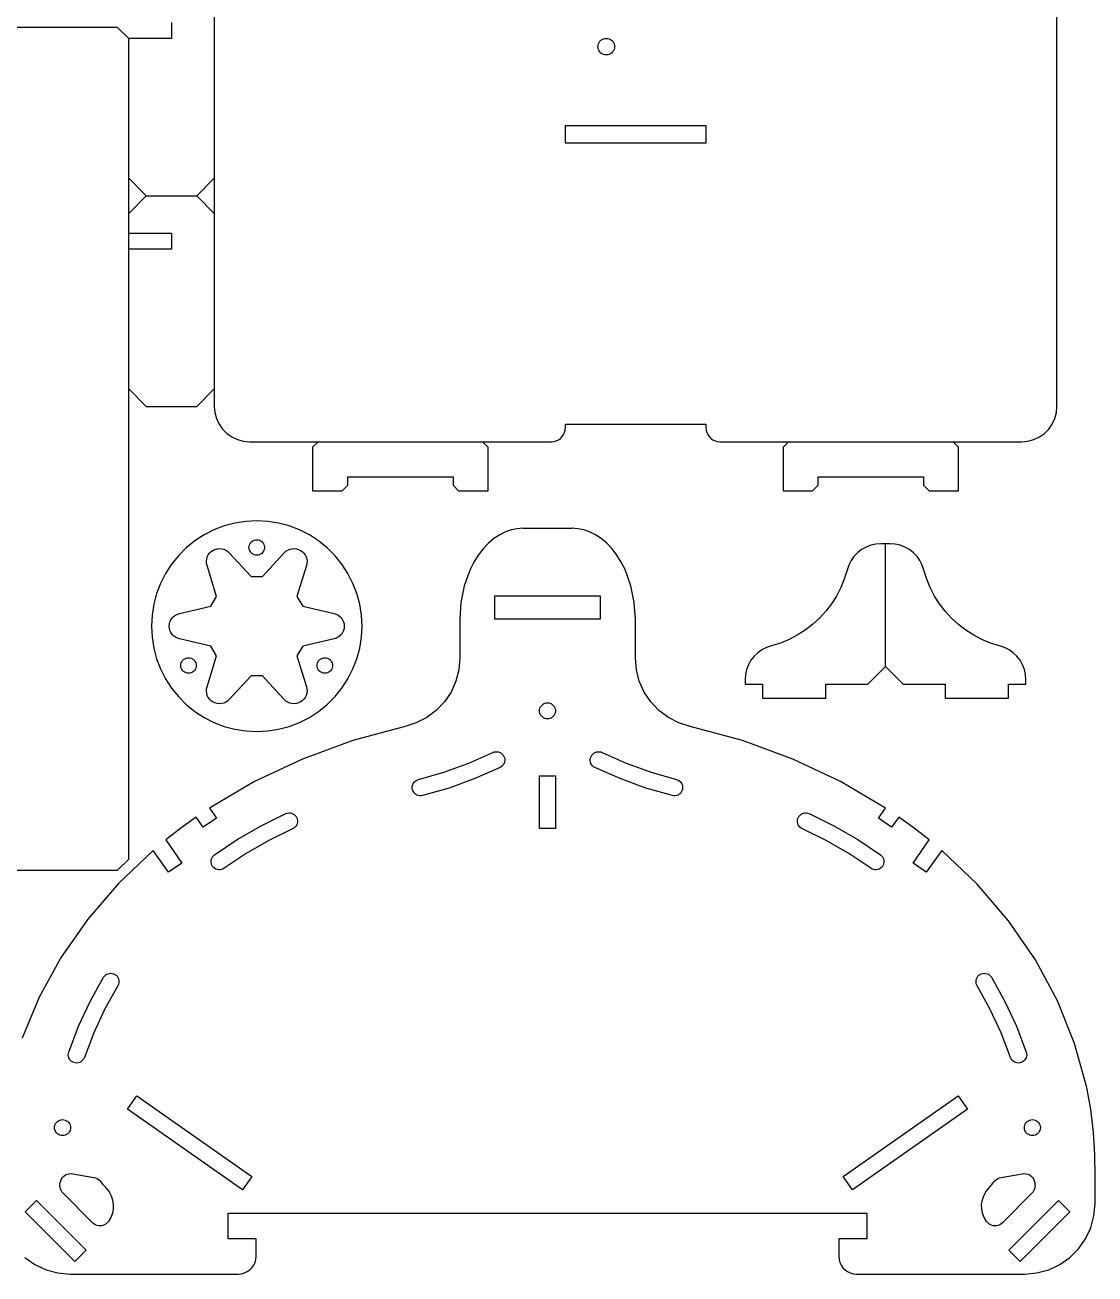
# Model space of a CAD drawing. Extents: x 1 to 379, y -3 to 378.
# Drawn here: x 185.4 to 379, y -2.9 to 222.9 of the extents above; entities that cross this region are included whole.
import ezdxf

# ---------------------------------------------------------------- set-up
doc = ezdxf.new("R2010")
doc.units = 0
doc.layers.add('SHEET_VIEW_1_DRAWING_1', color=7, linetype='CONTINUOUS')

msp = doc.modelspace()

# ---------------------------------------------------------------- linework, layer by layer
at = {"layer": 'SHEET_VIEW_1_DRAWING_1', "color": 5}
for p, q in [((219.69, 261.89), (219.69, 153.94)), ((372.09, 153.94), (372.09, 261.89)), ((202.2, 222.49), (3, 222.49)), ((204.2, 220.49), (202.2, 222.49)), ((211.95, 223.41), (211.95, 220.49)), ((211.95, 220.49), (204.2, 220.49)), ((204.2, 72.09), (204.2, 220.49)), ((289.08, 219.03), (289.1, 219.29)), ((289.1, 219.29), (289.17, 219.54)), ((289.17, 219.54), (289.28, 219.78)), ((289.28, 219.78), (289.43, 220)), ((289.43, 220), (289.61, 220.18)), ((289.61, 220.18), (289.83, 220.33)), ((289.83, 220.33), (290.06, 220.44)), ((290.06, 220.44), (290.32, 220.51)), ((290.32, 220.51), (290.58, 220.53)), ((290.58, 220.53), (290.84, 220.51)), ((290.84, 220.51), (291.09, 220.44)), ((291.09, 220.44), (291.33, 220.33)), ((291.33, 220.33), (291.54, 220.18)), ((291.54, 220.18), (291.72, 220)), ((291.72, 220), (291.87, 219.78)), ((291.87, 219.78), (291.99, 219.54)), ((291.99, 219.54), (292.05, 219.29)), ((292.05, 219.29), (292.08, 219.03)), ((289.1, 218.77), (289.08, 219.03)), ((289.17, 218.52), (289.1, 218.77)), ((289.28, 218.28), (289.17, 218.52)), ((289.43, 218.07), (289.28, 218.28)), ((289.61, 217.88), (289.43, 218.07)), ((289.83, 217.73), (289.61, 217.88)), ((290.06, 217.62), (289.83, 217.73)), ((290.32, 217.55), (290.06, 217.62)), ((290.58, 217.53), (290.32, 217.55)), ((290.84, 217.55), (290.58, 217.53)), ((291.09, 217.62), (290.84, 217.55)), ((291.33, 217.73), (291.09, 217.62)), ((291.54, 217.88), (291.33, 217.73)), ((291.72, 218.07), (291.54, 217.88)), ((291.87, 218.28), (291.72, 218.07)), ((291.99, 218.52), (291.87, 218.28)), ((292.05, 218.77), (291.99, 218.52)), ((292.08, 219.03), (292.05, 218.77)), ((283.19, 201.57), (283.19, 204.74)), ((283.19, 204.74), (308.59, 204.74)), ((308.59, 204.74), (308.59, 201.57)), ((308.59, 201.57), (283.19, 201.57)), ((204.2, 195.22), (207.37, 192.04)), ((216.52, 192.04), (219.69, 195.22)), ((207.37, 192.04), (204.2, 188.87)), ((207.37, 192.04), (216.52, 192.04)), ((219.69, 188.87), (216.52, 192.04)), ((204.2, 185.31), (211.95, 185.31)), ((211.95, 185.31), (211.95, 182.39)), ((211.95, 182.39), (204.2, 182.39)), ((204.2, 157.12), (207.37, 153.94)), ((216.52, 153.94), (219.69, 157.12)), ((207.37, 153.94), (216.52, 153.94)), ((219.69, 153.94), (219.79, 152.84)), ((372, 152.84), (372.09, 153.94)), ((219.79, 152.84), (220.08, 151.77)), ((220.08, 151.77), (220.54, 150.77)), ((371.24, 150.77), (371.71, 151.77)), ((371.71, 151.77), (372, 152.84)), ((220.54, 150.77), (221.18, 149.86)), ((221.18, 149.86), (221.96, 149.08)), ((282.85, 148.86), (283.04, 149.26)), ((283.04, 149.26), (283.16, 149.69)), ((283.16, 149.69), (283.19, 150.13)), ((283.19, 150.77), (308.59, 150.77)), ((283.19, 150.13), (283.19, 150.77)), ((308.59, 150.77), (308.59, 150.13)), ((308.59, 150.13), (308.63, 149.69)), ((308.63, 149.69), (308.75, 149.26)), ((308.75, 149.26), (308.93, 148.86)), ((369.83, 149.08), (370.61, 149.86)), ((370.61, 149.86), (371.24, 150.77)), ((221.96, 149.08), (222.87, 148.44)), ((222.87, 148.44), (223.87, 147.98)), ((223.87, 147.98), (224.94, 147.69)), ((224.94, 147.69), (226.04, 147.59)), ((226.04, 147.59), (280.65, 147.59)), ((238.47, 147.59), (237.47, 146.59)), ((269.22, 146.59), (268.22, 147.59)), ((280.65, 147.59), (281.1, 147.63)), ((281.1, 147.63), (281.52, 147.75)), ((281.52, 147.75), (281.92, 147.93)), ((281.92, 147.93), (282.29, 148.19)), ((282.29, 148.19), (282.6, 148.5)), ((282.6, 148.5), (282.85, 148.86)), ((308.93, 148.86), (309.19, 148.5)), ((309.19, 148.5), (309.5, 148.19)), ((309.5, 148.19), (309.86, 147.93)), ((309.86, 147.93), (310.27, 147.75)), ((310.27, 147.75), (310.69, 147.63)), ((310.69, 147.63), (311.13, 147.59)), ((311.13, 147.59), (365.74, 147.59)), ((323.56, 147.59), (322.56, 146.59)), ((354.31, 146.59), (353.31, 147.59)), ((365.74, 147.59), (366.85, 147.69)), ((366.85, 147.69), (367.92, 147.98)), ((367.92, 147.98), (368.92, 148.44)), ((368.92, 148.44), (369.83, 149.08)), ((237.47, 146.59), (237.47, 138.7)), ((269.22, 138.7), (269.22, 146.59)), ((322.56, 146.59), (322.56, 138.7)), ((354.31, 138.7), (354.31, 146.59)), ((243.82, 141.24), (262.87, 141.24)), ((243.82, 139.7), (243.82, 141.24)), ((262.87, 141.24), (262.87, 139.7)), ((328.91, 141.24), (347.96, 141.24)), ((328.91, 139.7), (328.91, 141.24)), ((347.96, 141.24), (347.96, 139.7)), ((237.47, 138.7), (242.82, 138.7)), ((242.82, 138.7), (243.82, 139.7)), ((262.87, 139.7), (263.87, 138.7)), ((263.87, 138.7), (269.22, 138.7)), ((322.56, 138.7), (327.91, 138.7)), ((327.91, 138.7), (328.91, 139.7)), ((347.96, 139.7), (348.96, 138.7)), ((348.96, 138.7), (354.31, 138.7)), ((227.36, 133.27), (225.37, 133.17)), ((229.35, 133.17), (227.36, 133.27)), ((219.61, 131.63), (217.84, 130.72)), ((221.47, 132.34), (219.61, 131.63)), ((223.4, 132.86), (221.47, 132.34)), ((225.37, 133.17), (223.4, 132.86)), ((231.32, 132.86), (229.35, 133.17)), ((233.25, 132.34), (231.32, 132.86)), ((235.11, 131.63), (233.25, 132.34)), ((236.89, 130.72), (235.11, 131.63)), ((272.35, 131.27), (271.32, 130.76)), ((273.45, 131.65), (272.35, 131.27)), ((274.48, 131.85), (273.45, 131.65)), ((275.53, 131.92), (274.48, 131.85)), ((275.53, 131.92), (284.42, 131.92)), ((285.47, 131.85), (284.42, 131.92)), ((286.5, 131.65), (285.47, 131.85)), ((287.58, 131.27), (286.5, 131.65)), ((288.62, 130.76), (287.58, 131.27)), ((216.16, 129.64), (214.61, 128.38)), ((217.84, 130.72), (216.16, 129.64)), ((225.99, 128.71), (226.05, 128.94)), ((226.05, 128.94), (226.15, 129.16)), ((226.15, 129.16), (226.29, 129.36)), ((226.29, 129.36), (226.46, 129.53)), ((226.46, 129.53), (226.66, 129.67)), ((226.66, 129.67), (226.88, 129.78)), ((226.88, 129.78), (227.12, 129.84)), ((227.12, 129.84), (227.36, 129.86)), ((227.36, 129.86), (227.6, 129.84)), ((227.6, 129.84), (227.84, 129.78)), ((227.84, 129.78), (228.06, 129.67)), ((228.06, 129.67), (228.26, 129.53)), ((228.26, 129.53), (228.43, 129.36)), ((228.43, 129.36), (228.57, 129.16)), ((228.57, 129.16), (228.67, 128.94)), ((228.67, 128.94), (228.74, 128.71)), ((238.56, 129.64), (236.89, 130.72)), ((240.11, 128.38), (238.56, 129.64)), ((269.27, 129.23), (268.32, 128.22)), ((270.25, 130.06), (269.27, 129.23)), ((271.32, 130.76), (270.25, 130.06)), ((289.69, 130.06), (288.62, 130.76)), ((290.67, 129.23), (289.69, 130.06)), ((291.64, 128.21), (290.67, 129.23)), ((338.45, 128.86), (337.58, 128.53)), ((339.36, 129.07), (338.45, 128.86)), ((340.28, 129.13), (339.36, 129.07)), ((341.09, 129.13), (340.28, 129.13)), ((341.09, 106.91), (341.09, 129.13)), ((341.9, 129.13), (341.09, 129.13)), ((342.82, 129.07), (341.9, 129.13)), ((343.73, 128.86), (342.82, 129.07)), ((344.6, 128.53), (343.73, 128.86)), ((213.2, 126.97), (211.95, 125.42)), ((214.61, 128.38), (213.2, 126.97)), ((218.31, 126.36), (218.42, 126.74)), ((218.42, 126.74), (218.6, 127.1)), ((218.6, 127.1), (218.84, 127.42)), ((218.84, 127.42), (219.12, 127.7)), ((219.12, 127.7), (219.45, 127.93)), ((219.45, 127.93), (219.81, 128.1)), ((219.81, 128.1), (220.2, 128.21)), ((220.2, 128.21), (220.41, 128.24)), ((220.41, 128.24), (220.64, 128.25)), ((220.64, 128.25), (220.99, 128.22)), ((220.99, 128.22), (221.38, 128.13)), ((221.38, 128.13), (221.75, 127.97)), ((221.75, 127.97), (222.08, 127.76)), ((222.08, 127.76), (222.38, 127.49)), ((222.38, 127.49), (226.33, 123.22)), ((225.96, 128.46), (225.99, 128.71)), ((225.99, 128.22), (225.96, 128.46)), ((226.05, 127.98), (225.99, 128.22)), ((226.15, 127.76), (226.05, 127.98)), ((226.29, 127.56), (226.15, 127.76)), ((226.46, 127.39), (226.29, 127.56)), ((226.66, 127.25), (226.46, 127.39)), ((226.88, 127.15), (226.66, 127.25)), ((227.12, 127.09), (226.88, 127.15)), ((227.36, 127.07), (227.12, 127.09)), ((227.6, 127.09), (227.36, 127.07)), ((227.84, 127.15), (227.6, 127.09)), ((228.06, 127.25), (227.84, 127.15)), ((228.26, 127.39), (228.06, 127.25)), ((228.43, 127.56), (228.26, 127.39)), ((228.4, 123.22), (232.34, 127.49)), ((228.57, 127.76), (228.43, 127.56)), ((228.67, 127.98), (228.57, 127.76)), ((228.74, 128.22), (228.67, 127.98)), ((228.74, 128.71), (228.76, 128.46)), ((228.76, 128.46), (228.74, 128.22)), ((232.34, 127.49), (232.64, 127.76)), ((232.64, 127.76), (232.97, 127.97)), ((232.97, 127.97), (233.34, 128.13)), ((233.34, 128.13), (233.73, 128.22)), ((233.73, 128.22), (234.13, 128.25)), ((234.13, 128.25), (234.53, 128.21)), ((234.53, 128.21), (234.91, 128.1)), ((234.91, 128.1), (235.27, 127.93)), ((235.27, 127.93), (235.6, 127.7)), ((235.6, 127.7), (235.89, 127.42)), ((235.89, 127.42), (236.12, 127.1)), ((236.12, 127.1), (236.3, 126.74)), ((236.3, 126.74), (236.41, 126.36)), ((241.52, 126.97), (240.11, 128.38)), ((242.77, 125.42), (241.52, 126.97)), ((267.44, 127.09), (266.65, 125.82)), ((268.32, 128.22), (267.44, 127.09)), ((292.5, 127.09), (291.64, 128.21)), ((293.3, 125.8), (292.5, 127.09)), ((335.39, 126.84), (334.86, 126.08)), ((336.04, 127.51), (335.39, 126.84)), ((336.77, 128.07), (336.04, 127.51)), ((337.58, 128.53), (336.77, 128.07)), ((345.41, 128.07), (344.6, 128.53)), ((346.14, 127.51), (345.41, 128.07)), ((346.79, 126.84), (346.14, 127.51)), ((347.32, 126.08), (346.79, 126.84)), ((211.95, 125.42), (210.86, 123.75)), ((218.26, 125.96), (218.31, 126.36)), ((218.28, 125.56), (218.26, 125.96)), ((218.37, 125.17), (218.28, 125.56)), ((220.09, 119.62), (218.37, 125.17)), ((236.35, 125.17), (234.63, 119.62)), ((236.44, 125.56), (236.35, 125.17)), ((236.41, 126.36), (236.46, 125.96)), ((236.46, 125.96), (236.44, 125.56)), ((243.86, 123.75), (242.77, 125.42)), ((265.96, 124.45), (264.9, 121.49)), ((266.65, 125.82), (265.96, 124.45)), ((293.98, 124.45), (293.3, 125.8)), ((295.04, 121.49), (293.98, 124.45)), ((334.14, 124.37), (333.64, 122.75)), ((334.43, 125.25), (334.14, 124.37)), ((334.86, 126.08), (334.43, 125.25)), ((347.75, 125.25), (347.32, 126.08)), ((348.04, 124.37), (347.75, 125.25)), ((348.54, 122.75), (348.04, 124.37)), ((210.86, 123.75), (209.96, 121.97)), ((226.33, 123.22), (228.4, 123.22)), ((244.76, 121.97), (243.86, 123.75)), ((333.64, 122.75), (333, 121.19)), ((349.18, 121.19), (348.54, 122.75)), ((209.24, 120.11), (208.73, 118.19)), ((209.96, 121.97), (209.24, 120.11)), ((245.48, 120.11), (244.76, 121.97)), ((245.99, 118.19), (245.48, 120.11)), ((264.9, 121.49), (264.3, 118.51)), ((295.65, 118.48), (295.04, 121.49)), ((333, 121.19), (332.23, 119.68)), ((349.95, 119.68), (349.18, 121.19)), ((208.73, 118.19), (208.42, 116.22)), ((213.39, 116.54), (219.05, 117.83)), ((219.05, 117.83), (220.09, 119.62)), ((234.63, 119.62), (235.67, 117.83)), ((235.67, 117.83), (241.34, 116.54)), ((246.31, 116.22), (245.99, 118.19)), ((264.3, 118.51), (264.1, 115.41)), ((270.42, 115.49), (270.42, 119.7)), ((270.42, 119.7), (289.47, 119.7)), ((289.47, 119.7), (289.47, 115.49)), ((295.85, 115.41), (295.65, 118.48)), ((331.33, 118.25), (330.3, 116.91)), ((332.23, 119.68), (331.33, 118.25)), ((350.85, 118.25), (349.95, 119.68)), ((351.88, 116.91), (350.85, 118.25)), ((208.42, 116.22), (208.31, 114.22)), ((211.67, 115.01), (211.83, 115.38)), ((211.83, 115.38), (212.06, 115.71)), ((212.06, 115.71), (212.33, 116)), ((212.33, 116), (212.65, 116.24)), ((212.65, 116.24), (213.01, 116.42)), ((213.01, 116.42), (213.39, 116.54)), ((241.34, 116.54), (241.72, 116.42)), ((241.72, 116.42), (242.07, 116.24)), ((242.07, 116.24), (242.39, 116)), ((242.39, 116), (242.67, 115.71)), ((242.67, 115.71), (242.89, 115.38)), ((242.89, 115.38), (243.05, 115.01)), ((246.41, 114.22), (246.31, 116.22)), ((264.1, 115.41), (264.1, 108.47)), ((289.47, 115.49), (270.42, 115.49)), ((295.85, 108.46), (295.85, 115.41)), ((329.16, 115.66), (327.91, 114.52)), ((330.3, 116.91), (329.16, 115.66)), ((353.02, 115.66), (351.88, 116.91)), ((354.27, 114.52), (353.02, 115.66)), ((208.31, 114.22), (208.42, 112.23)), ((211.54, 114.22), (211.57, 114.62)), ((211.57, 113.83), (211.54, 114.22)), ((211.57, 114.62), (211.67, 115.01)), ((211.67, 113.44), (211.57, 113.83)), ((211.83, 113.07), (211.67, 113.44)), ((212.06, 112.74), (211.83, 113.07)), ((242.89, 113.07), (242.67, 112.74)), ((243.05, 113.44), (242.89, 113.07)), ((243.05, 115.01), (243.15, 114.62)), ((243.15, 113.83), (243.05, 113.44)), ((243.15, 114.62), (243.19, 114.22)), ((243.19, 114.22), (243.15, 113.83)), ((246.31, 112.23), (246.41, 114.22)), ((326.57, 113.5), (325.14, 112.59)), ((327.91, 114.52), (326.57, 113.5)), ((355.61, 113.5), (354.27, 114.52)), ((357.04, 112.59), (355.61, 113.5)), ((208.42, 112.23), (208.73, 110.26)), ((212.33, 112.45), (212.06, 112.74)), ((212.65, 112.21), (212.33, 112.45)), ((213.01, 112.03), (212.65, 112.21)), ((213.39, 111.91), (213.01, 112.03)), ((219.05, 110.62), (213.39, 111.91)), ((241.34, 111.91), (235.67, 110.62)), ((241.72, 112.03), (241.34, 111.91)), ((242.07, 112.21), (241.72, 112.03)), ((242.39, 112.45), (242.07, 112.21)), ((242.67, 112.74), (242.39, 112.45)), ((245.99, 110.26), (246.31, 112.23)), ((320.45, 110.69), (319.57, 110.39)), ((322.07, 111.18), (320.45, 110.69)), ((323.64, 111.82), (322.07, 111.18)), ((325.14, 112.59), (323.64, 111.82)), ((358.54, 111.82), (357.04, 112.59)), ((360.11, 111.18), (358.54, 111.82)), ((361.73, 110.69), (360.11, 111.18)), ((362.61, 110.39), (361.73, 110.69)), ((208.73, 110.26), (209.24, 108.34)), ((214.55, 108.42), (214.79, 108.48)), ((214.79, 108.48), (215.03, 108.5)), ((215.03, 108.5), (215.27, 108.48)), ((215.27, 108.48), (215.51, 108.42)), ((218.37, 103.28), (220.09, 108.83)), ((220.09, 108.83), (219.05, 110.62)), ((235.67, 110.62), (234.63, 108.83)), ((234.63, 108.83), (236.35, 103.28)), ((239.21, 108.42), (239.45, 108.48)), ((239.45, 108.48), (239.69, 108.5)), ((239.69, 108.5), (239.93, 108.48)), ((239.93, 108.48), (240.17, 108.42)), ((245.48, 108.34), (245.99, 110.26)), ((264.1, 108.47), (263.92, 106.34)), ((296.03, 106.33), (295.85, 108.46)), ((317.32, 108.79), (316.75, 108.05)), ((317.99, 109.43), (317.32, 108.79)), ((318.74, 109.97), (317.99, 109.43)), ((319.57, 110.39), (318.74, 109.97)), ((363.44, 109.97), (362.61, 110.39)), ((364.19, 109.43), (363.44, 109.97)), ((364.86, 108.79), (364.19, 109.43)), ((365.43, 108.05), (364.86, 108.79)), ((209.24, 108.34), (209.96, 106.48)), ((209.96, 106.48), (210.86, 104.7)), ((213.63, 107.11), (213.66, 107.35)), ((213.66, 106.86), (213.63, 107.11)), ((213.66, 107.35), (213.72, 107.58)), ((213.72, 106.63), (213.66, 106.86)), ((213.72, 107.58), (213.82, 107.8)), ((213.82, 106.41), (213.72, 106.63)), ((213.82, 107.8), (213.96, 108)), ((213.96, 106.21), (213.82, 106.41)), ((213.96, 108), (214.13, 108.18)), ((214.13, 106.04), (213.96, 106.21)), ((214.13, 108.18), (214.33, 108.32)), ((214.33, 108.32), (214.55, 108.42)), ((215.51, 108.42), (215.73, 108.32)), ((215.73, 108.32), (215.93, 108.18)), ((215.93, 108.18), (216.1, 108)), ((216.1, 106.21), (215.93, 106.04)), ((216.1, 108), (216.24, 107.8)), ((216.24, 106.41), (216.1, 106.21)), ((216.24, 107.8), (216.34, 107.58)), ((216.34, 106.63), (216.24, 106.41)), ((216.34, 107.58), (216.41, 107.35)), ((216.41, 106.86), (216.34, 106.63)), ((216.41, 107.35), (216.43, 107.11)), ((216.43, 107.11), (216.41, 106.86)), ((238.29, 107.11), (238.32, 107.35)), ((238.32, 106.86), (238.29, 107.11)), ((238.32, 107.35), (238.38, 107.58)), ((238.38, 106.63), (238.32, 106.86)), ((238.38, 107.58), (238.48, 107.8)), ((238.48, 106.41), (238.38, 106.63)), ((238.48, 107.8), (238.62, 108)), ((238.62, 106.21), (238.48, 106.41)), ((238.62, 108), (238.79, 108.18)), ((238.79, 106.04), (238.62, 106.21)), ((238.79, 108.18), (238.99, 108.32)), ((238.99, 108.32), (239.21, 108.42)), ((240.17, 108.42), (240.39, 108.32)), ((240.39, 108.32), (240.59, 108.18)), ((240.59, 108.18), (240.76, 108)), ((240.76, 106.21), (240.59, 106.04)), ((240.76, 108), (240.9, 107.8)), ((240.9, 106.41), (240.76, 106.21)), ((240.9, 107.8), (241, 107.58)), ((241, 106.63), (240.9, 106.41)), ((241, 107.58), (241.07, 107.35)), ((241.07, 106.86), (241, 106.63)), ((241.07, 107.35), (241.09, 107.11)), ((241.09, 107.11), (241.07, 106.86)), ((243.86, 104.7), (244.76, 106.48)), ((244.76, 106.48), (245.48, 108.34)), ((263.92, 106.34), (263.38, 104.27)), ((296.56, 104.26), (296.03, 106.33)), ((315.96, 106.37), (315.76, 105.47)), ((316.29, 107.24), (315.96, 106.37)), ((316.75, 108.05), (316.29, 107.24)), ((337.92, 103.73), (341.09, 106.91)), ((341.09, 106.91), (344.27, 103.73)), ((365.89, 107.24), (365.43, 108.05)), ((366.22, 106.37), (365.89, 107.24)), ((366.42, 105.47), (366.22, 106.37)), ((210.86, 104.7), (211.95, 103.03)), ((214.33, 105.9), (214.13, 106.04)), ((214.55, 105.79), (214.33, 105.9)), ((214.79, 105.73), (214.55, 105.79)), ((215.03, 105.71), (214.79, 105.73)), ((215.27, 105.73), (215.03, 105.71)), ((215.51, 105.79), (215.27, 105.73)), ((215.73, 105.9), (215.51, 105.79)), ((215.93, 106.04), (215.73, 105.9)), ((226.33, 105.23), (222.38, 100.96)), ((228.4, 105.23), (226.33, 105.23)), ((232.34, 100.96), (228.4, 105.23)), ((238.99, 105.9), (238.79, 106.04)), ((239.21, 105.79), (238.99, 105.9)), ((239.45, 105.73), (239.21, 105.79)), ((239.69, 105.71), (239.45, 105.73)), ((239.93, 105.73), (239.69, 105.71)), ((240.17, 105.79), (239.93, 105.73)), ((240.39, 105.9), (240.17, 105.79)), ((240.59, 106.04), (240.39, 105.9)), ((242.77, 103.03), (243.86, 104.7)), ((263.38, 104.27), (262.5, 102.31)), ((297.44, 102.31), (296.56, 104.26)), ((315.76, 105.47), (315.69, 104.54)), ((315.69, 104.54), (315.69, 103.73)), ((366.49, 104.54), (366.42, 105.47)), ((366.49, 103.73), (366.49, 104.54)), ((211.95, 103.03), (213.2, 101.48)), ((218.26, 102.49), (218.28, 102.89)), ((218.31, 102.09), (218.26, 102.49)), ((218.28, 102.89), (218.37, 103.28)), ((218.42, 101.71), (218.31, 102.09)), ((218.6, 101.35), (218.42, 101.71)), ((236.3, 101.71), (236.12, 101.35)), ((236.41, 102.09), (236.3, 101.71)), ((236.35, 103.28), (236.44, 102.89)), ((236.46, 102.49), (236.41, 102.09)), ((236.44, 102.89), (236.46, 102.49)), ((241.52, 101.48), (242.77, 103.03)), ((262.5, 102.31), (261.31, 100.54)), ((298.63, 100.53), (297.44, 102.31)), ((315.69, 103.73), (318.87, 103.73)), ((318.87, 103.73), (318.87, 101.19)), ((330.3, 103.73), (337.92, 103.73)), ((330.3, 101.19), (330.3, 103.73)), ((344.27, 103.73), (351.89, 103.73)), ((351.89, 103.73), (351.89, 101.19)), ((363.32, 101.19), (363.32, 103.73)), ((363.32, 103.73), (366.49, 103.73)), ((213.2, 101.48), (214.61, 100.07)), ((214.61, 100.07), (216.16, 98.81)), ((218.84, 101.03), (218.6, 101.35)), ((219.12, 100.75), (218.84, 101.03)), ((219.45, 100.52), (219.12, 100.75)), ((219.81, 100.35), (219.45, 100.52)), ((220.2, 100.24), (219.81, 100.35)), ((220.59, 100.2), (220.2, 100.24)), ((220.99, 100.23), (220.59, 100.2)), ((221.38, 100.32), (220.99, 100.23)), ((221.75, 100.48), (221.38, 100.32)), ((222.08, 100.69), (221.75, 100.48)), ((222.38, 100.96), (222.08, 100.69)), ((232.64, 100.69), (232.34, 100.96)), ((232.97, 100.48), (232.64, 100.69)), ((233.34, 100.32), (232.97, 100.48)), ((233.73, 100.23), (233.34, 100.32)), ((234.13, 100.2), (233.73, 100.23)), ((234.53, 100.24), (234.13, 100.2)), ((234.91, 100.35), (234.53, 100.24)), ((235.27, 100.52), (234.91, 100.35)), ((235.6, 100.75), (235.27, 100.52)), ((235.89, 101.03), (235.6, 100.75)), ((236.12, 101.35), (235.89, 101.03)), ((238.56, 98.81), (240.11, 100.07)), ((240.11, 100.07), (241.52, 101.48)), ((261.31, 100.54), (259.84, 98.98)), ((278.52, 99.16), (278.59, 99.4)), ((278.59, 99.4), (278.69, 99.63)), ((278.69, 99.63), (278.84, 99.84)), ((278.84, 99.84), (279.02, 100.02)), ((279.02, 100.02), (279.22, 100.16)), ((279.22, 100.16), (279.45, 100.27)), ((279.45, 100.27), (279.7, 100.34)), ((279.7, 100.34), (279.95, 100.36)), ((279.95, 100.36), (280.2, 100.34)), ((280.2, 100.34), (280.45, 100.27)), ((280.45, 100.27), (280.67, 100.16)), ((280.67, 100.16), (280.88, 100.02)), ((280.88, 100.02), (281.06, 99.84)), ((281.06, 99.84), (281.21, 99.63)), ((281.21, 99.63), (281.31, 99.4)), ((281.31, 99.4), (281.38, 99.16)), ((300.1, 98.98), (298.63, 100.53)), ((318.87, 101.19), (330.3, 101.19)), ((351.89, 101.19), (363.32, 101.19)), ((216.16, 98.81), (217.84, 97.73)), ((217.84, 97.73), (219.61, 96.82)), ((235.11, 96.82), (236.89, 97.73)), ((236.89, 97.73), (238.56, 98.81)), ((258.12, 97.7), (256.22, 96.72)), ((259.84, 98.98), (258.12, 97.7)), ((278.5, 98.91), (278.52, 99.16)), ((278.52, 98.66), (278.5, 98.91)), ((278.59, 98.41), (278.52, 98.66)), ((278.69, 98.18), (278.59, 98.41)), ((278.84, 97.98), (278.69, 98.18)), ((279.02, 97.8), (278.84, 97.98)), ((279.22, 97.65), (279.02, 97.8)), ((279.45, 97.55), (279.22, 97.65)), ((279.7, 97.48), (279.45, 97.55)), ((279.95, 97.46), (279.7, 97.48)), ((280.2, 97.48), (279.95, 97.46)), ((280.45, 97.55), (280.2, 97.48)), ((280.67, 97.65), (280.45, 97.55)), ((280.88, 97.8), (280.67, 97.65)), ((281.06, 97.98), (280.88, 97.8)), ((281.21, 98.18), (281.06, 97.98)), ((281.31, 98.41), (281.21, 98.18)), ((281.38, 98.66), (281.31, 98.41)), ((281.38, 99.16), (281.4, 98.91)), ((281.4, 98.91), (281.38, 98.66)), ((301.81, 97.69), (300.1, 98.98)), ((303.72, 96.72), (301.81, 97.69)), ((219.61, 96.82), (221.47, 96.11)), ((221.47, 96.11), (223.4, 95.59)), ((223.4, 95.59), (225.37, 95.28)), ((225.37, 95.28), (227.36, 95.17)), ((227.36, 95.17), (229.35, 95.28)), ((229.35, 95.28), (231.32, 95.59)), ((231.32, 95.59), (233.25, 96.11)), ((233.25, 96.11), (235.11, 96.82)), ((254.18, 96.08), (244.72, 93.53)), ((256.22, 96.72), (254.18, 96.08)), ((305.76, 96.07), (303.72, 96.72)), ((315.21, 93.52), (305.76, 96.07)), ((244.72, 93.53), (235.61, 90.19)), ((324.31, 90.19), (315.21, 93.52)), ((265.7, 89.43), (270.06, 91.37)), ((270.06, 91.37), (270.3, 91.47)), ((270.3, 91.47), (270.56, 91.52)), ((270.56, 91.52), (270.82, 91.52)), ((270.82, 91.52), (271.08, 91.48)), ((271.08, 91.48), (271.33, 91.4)), ((271.33, 91.4), (271.55, 91.27)), ((271.55, 91.27), (271.76, 91.1)), ((271.76, 91.1), (271.93, 90.91)), ((271.93, 90.91), (272.06, 90.68)), ((272.06, 90.68), (272.16, 90.44)), ((272.16, 90.44), (272.21, 90.18)), ((287.69, 90.18), (287.74, 90.44)), ((287.74, 90.44), (287.84, 90.68)), ((287.84, 90.68), (287.97, 90.91)), ((287.97, 90.91), (288.14, 91.1)), ((288.14, 91.1), (288.35, 91.27)), ((288.35, 91.27), (288.57, 91.4)), ((288.57, 91.4), (288.82, 91.48)), ((288.82, 91.48), (289.08, 91.52)), ((289.08, 91.52), (289.34, 91.52)), ((289.34, 91.52), (289.6, 91.47)), ((289.6, 91.47), (289.84, 91.37)), ((289.84, 91.37), (294.2, 89.43)), ((235.61, 90.19), (226.95, 86.12)), ((261.22, 87.8), (265.7, 89.43)), ((271.37, 88.68), (266.82, 86.65)), ((271.6, 88.81), (271.37, 88.68)), ((271.8, 88.98), (271.6, 88.81)), ((271.96, 89.19), (271.8, 88.98)), ((272.09, 89.41), (271.96, 89.19)), ((272.17, 89.66), (272.09, 89.41)), ((272.21, 89.92), (272.17, 89.66)), ((272.21, 90.18), (272.21, 89.92)), ((287.69, 89.92), (287.69, 90.18)), ((287.73, 89.66), (287.69, 89.92)), ((287.81, 89.41), (287.73, 89.66)), ((287.94, 89.19), (287.81, 89.41)), ((288.1, 88.98), (287.94, 89.19)), ((288.3, 88.81), (288.1, 88.98)), ((288.53, 88.68), (288.3, 88.81)), ((293.08, 86.65), (288.53, 88.68)), ((294.2, 89.43), (298.68, 87.8)), ((332.96, 86.11), (324.31, 90.19)), ((226.95, 86.12), (218.83, 81.34)), ((255.65, 85.69), (255.78, 85.91)), ((255.78, 85.91), (255.95, 86.11)), ((255.95, 86.11), (256.16, 86.27)), ((256.16, 86.27), (256.38, 86.4)), ((256.38, 86.4), (256.63, 86.49)), ((256.63, 86.49), (261.22, 87.8)), ((266.82, 86.65), (262.14, 84.95)), ((278.49, 77.64), (278.49, 87.17)), ((278.49, 87.17), (281.41, 87.17)), ((281.41, 87.17), (281.41, 77.64)), ((297.76, 84.95), (293.08, 86.65)), ((298.68, 87.8), (303.27, 86.49)), ((303.27, 86.49), (303.52, 86.4)), ((303.52, 86.4), (303.74, 86.27)), ((303.74, 86.27), (303.95, 86.11)), ((303.95, 86.11), (304.12, 85.91)), ((304.12, 85.91), (304.25, 85.69)), ((341.07, 81.34), (332.96, 86.11)), ((255.5, 85.19), (255.55, 85.44)), ((255.5, 84.93), (255.5, 85.19)), ((255.54, 84.67), (255.5, 84.93)), ((255.58, 84.52), (255.54, 84.67)), ((255.55, 85.44), (255.65, 85.69)), ((255.62, 84.42), (255.58, 84.52)), ((255.75, 84.19), (255.62, 84.42)), ((255.92, 83.99), (255.75, 84.19)), ((256.11, 83.82), (255.92, 83.99)), ((256.34, 83.68), (256.11, 83.82)), ((256.58, 83.59), (256.34, 83.68)), ((256.84, 83.54), (256.58, 83.59)), ((262.14, 84.95), (257.36, 83.58)), ((302.54, 83.58), (297.76, 84.95)), ((303.32, 83.59), (303.06, 83.54)), ((303.56, 83.68), (303.32, 83.59)), ((303.79, 83.82), (303.56, 83.68)), ((303.98, 83.99), (303.79, 83.82)), ((304.15, 84.19), (303.98, 83.99)), ((304.28, 84.42), (304.15, 84.19)), ((304.25, 85.69), (304.35, 85.44)), ((304.32, 84.52), (304.28, 84.42)), ((304.36, 84.67), (304.32, 84.52)), ((304.35, 85.44), (304.4, 85.19)), ((304.4, 84.93), (304.36, 84.67)), ((304.4, 85.19), (304.4, 84.93)), ((218.83, 81.34), (220.1, 79.53)), ((257.1, 83.53), (256.84, 83.54)), ((257.36, 83.58), (257.1, 83.53)), ((302.8, 83.53), (302.54, 83.58)), ((303.06, 83.54), (302.8, 83.53)), ((339.8, 79.53), (341.07, 81.34)), ((216.41, 79.7), (213.61, 77.68)), ((217.7, 77.85), (216.41, 79.7)), ((220.1, 79.53), (217.7, 77.85)), ((228.16, 78.13), (232.63, 80.32)), ((232.63, 80.32), (232.88, 80.4)), ((232.88, 80.4), (233.14, 80.44)), ((233.14, 80.44), (233.4, 80.44)), ((233.4, 80.44), (233.65, 80.39)), ((233.65, 80.39), (233.9, 80.3)), ((233.9, 80.3), (234.12, 80.16)), ((234.12, 80.16), (234.32, 79.99)), ((234.32, 79.99), (234.48, 79.79)), ((234.48, 79.79), (234.54, 79.7)), ((234.54, 79.7), (234.61, 79.56)), ((234.61, 79.56), (234.7, 79.31)), ((234.7, 79.31), (234.74, 79.05)), ((325.16, 79.05), (325.2, 79.31)), ((325.2, 79.31), (325.29, 79.56)), ((325.29, 79.56), (325.36, 79.7)), ((325.36, 79.7), (325.42, 79.79)), ((325.42, 79.79), (325.58, 79.99)), ((325.58, 79.99), (325.78, 80.16)), ((325.78, 80.16), (326, 80.3)), ((326, 80.3), (326.25, 80.39)), ((326.25, 80.39), (326.5, 80.44)), ((326.5, 80.44), (326.76, 80.44)), ((326.76, 80.44), (327.02, 80.4)), ((327.02, 80.4), (327.27, 80.32)), ((327.27, 80.32), (331.74, 78.13)), ((342.2, 77.85), (339.8, 79.53)), ((343.49, 79.7), (342.2, 77.85)), ((346.29, 77.68), (343.49, 79.7)), ((213.61, 77.68), (210.9, 75.56)), ((223.84, 75.64), (228.16, 78.13)), ((233.85, 77.58), (229.56, 75.49)), ((234.08, 77.7), (233.85, 77.58)), ((234.28, 77.87), (234.08, 77.7)), ((234.45, 78.07), (234.28, 77.87)), ((234.59, 78.29), (234.45, 78.07)), ((234.68, 78.53), (234.59, 78.29)), ((234.73, 78.79), (234.68, 78.53)), ((234.74, 79.05), (234.73, 78.79)), ((281.41, 77.64), (278.49, 77.64)), ((325.17, 78.79), (325.16, 79.05)), ((325.22, 78.53), (325.17, 78.79)), ((325.31, 78.29), (325.22, 78.53)), ((325.45, 78.07), (325.31, 78.29)), ((325.62, 77.87), (325.45, 78.07)), ((325.82, 77.7), (325.62, 77.87)), ((326.05, 77.58), (325.82, 77.7)), ((330.34, 75.49), (326.05, 77.58)), ((331.74, 78.13), (336.06, 75.64)), ((349, 75.56), (346.29, 77.68)), ((210.9, 75.56), (213.82, 71.39)), ((219.71, 72.86), (223.84, 75.64)), ((229.56, 75.49), (225.43, 73.1)), ((334.47, 73.1), (330.34, 75.49)), ((336.06, 75.64), (340.19, 72.86)), ((346.08, 71.39), (349, 75.56)), ((208.65, 73.68), (202.37, 67.7)), ((211.43, 69.72), (208.65, 73.68)), ((219.22, 72.26), (219.35, 72.49)), ((219.35, 72.49), (219.52, 72.69)), ((219.52, 72.69), (219.71, 72.86)), ((225.43, 73.1), (221.48, 70.43)), ((338.42, 70.43), (334.47, 73.1)), ((340.19, 72.86), (340.38, 72.69)), ((340.38, 72.69), (340.55, 72.49)), ((340.55, 72.49), (340.68, 72.26)), ((351.25, 73.68), (348.47, 69.72)), ((357.67, 67.55), (351.25, 73.68)), ((3, 70.09), (202.2, 70.09)), ((202.2, 70.09), (204.2, 72.09)), ((213.82, 71.39), (211.43, 69.72)), ((219.1, 71.75), (219.14, 72.01)), ((219.1, 71.49), (219.1, 71.75)), ((219.15, 71.23), (219.1, 71.49)), ((219.14, 72.01), (219.22, 72.26)), ((219.25, 70.99), (219.15, 71.23)), ((219.38, 70.76), (219.25, 70.99)), ((219.55, 70.57), (219.38, 70.76)), ((219.76, 70.4), (219.55, 70.57)), ((219.98, 70.28), (219.76, 70.4)), ((220.23, 70.19), (219.98, 70.28)), ((220.49, 70.15), (220.23, 70.19)), ((220.75, 70.15), (220.49, 70.15)), ((221.01, 70.2), (220.75, 70.15)), ((221.25, 70.3), (221.01, 70.2)), ((221.48, 70.43), (221.25, 70.3)), ((338.65, 70.3), (338.42, 70.43)), ((338.89, 70.2), (338.65, 70.3)), ((339.15, 70.15), (338.89, 70.2)), ((339.41, 70.15), (339.15, 70.15)), ((339.67, 70.19), (339.41, 70.15)), ((339.92, 70.28), (339.67, 70.19)), ((340.14, 70.4), (339.92, 70.28)), ((340.35, 70.57), (340.14, 70.4)), ((340.52, 70.76), (340.35, 70.57)), ((340.65, 70.99), (340.52, 70.76)), ((340.75, 71.23), (340.65, 70.99)), ((340.68, 72.26), (340.76, 72.01)), ((340.8, 71.49), (340.75, 71.23)), ((340.76, 72.01), (340.8, 71.75)), ((340.8, 71.75), (340.8, 71.49)), ((348.47, 69.72), (346.08, 71.39)), ((202.37, 67.7), (196.8, 61.25)), ((363.34, 60.93), (357.67, 67.55)), ((196.8, 61.25), (192.01, 54.38)), ((368.2, 53.87), (363.34, 60.93)), ((192.01, 54.38), (188.03, 47.15)), ((372.2, 46.45), (368.2, 53.87)), ((197.24, 46.37), (199.65, 50.73)), ((199.65, 50.73), (199.81, 50.94)), ((199.81, 50.94), (200, 51.12)), ((200, 51.12), (200.21, 51.27)), ((200.21, 51.27), (200.45, 51.37)), ((200.45, 51.37), (200.71, 51.44)), ((200.71, 51.44), (200.97, 51.45)), ((200.97, 51.45), (201.23, 51.43)), ((201.23, 51.43), (201.48, 51.36)), ((201.48, 51.36), (201.57, 51.31)), ((201.57, 51.31), (201.71, 51.24)), ((201.71, 51.24), (201.92, 51.09)), ((201.92, 51.09), (202.11, 50.9)), ((202.11, 50.9), (202.25, 50.68)), ((202.25, 50.68), (202.36, 50.44)), ((202.36, 50.44), (202.42, 50.19)), ((202.44, 49.93), (202.41, 49.67)), ((202.42, 50.19), (202.44, 49.93)), ((357.46, 49.93), (357.48, 50.19)), ((357.49, 49.67), (357.46, 49.93)), ((357.48, 50.19), (357.54, 50.44)), ((357.54, 50.44), (357.65, 50.68)), ((357.65, 50.68), (357.79, 50.9)), ((357.79, 50.9), (357.98, 51.09)), ((357.98, 51.09), (358.19, 51.24)), ((358.19, 51.24), (358.33, 51.31)), ((358.33, 51.31), (358.42, 51.36)), ((358.42, 51.36), (358.67, 51.43)), ((358.67, 51.43), (358.93, 51.45)), ((358.93, 51.45), (359.19, 51.44)), ((359.19, 51.44), (359.45, 51.37)), ((359.45, 51.37), (359.69, 51.27)), ((359.69, 51.27), (359.9, 51.12)), ((359.9, 51.12), (360.09, 50.94)), ((360.09, 50.94), (360.25, 50.73)), ((360.25, 50.73), (362.66, 46.37)), ((202.23, 49.18), (199.91, 45.01)), ((202.34, 49.42), (202.23, 49.18)), ((202.41, 49.67), (202.34, 49.42)), ((357.56, 49.42), (357.49, 49.67)), ((357.67, 49.18), (357.56, 49.42)), ((359.99, 45.01), (357.67, 49.18)), ((188.03, 47.15), (184.93, 39.71)), ((195.14, 41.86), (197.24, 46.37)), ((362.66, 46.37), (364.76, 41.86)), ((375.3, 38.74), (372.2, 46.45)), ((199.91, 45.01), (197.9, 40.69)), ((362, 40.69), (359.99, 45.01)), ((193.35, 37.21), (195.14, 41.86)), ((197.9, 40.69), (196.19, 36.23)), ((363.71, 36.23), (362, 40.69)), ((364.76, 41.86), (366.55, 37.21)), ((377.48, 30.81), (375.3, 38.74)), ((193.27, 36.69), (193.29, 36.96)), ((193.3, 36.43), (193.27, 36.69)), ((193.29, 36.96), (193.35, 37.21)), ((193.37, 36.18), (193.3, 36.43)), ((193.48, 35.95), (193.37, 36.18)), ((196.19, 36.23), (196.08, 35.99)), ((363.82, 35.99), (363.71, 36.23)), ((366.53, 36.18), (366.42, 35.95)), ((366.6, 36.43), (366.53, 36.18)), ((366.55, 37.21), (366.61, 36.96)), ((366.63, 36.69), (366.6, 36.43)), ((366.61, 36.96), (366.63, 36.69)), ((193.64, 35.74), (193.48, 35.95)), ((193.82, 35.55), (193.64, 35.74)), ((194.04, 35.41), (193.82, 35.55)), ((194.28, 35.3), (194.04, 35.41)), ((194.53, 35.24), (194.28, 35.3)), ((194.79, 35.22), (194.53, 35.24)), ((195.05, 35.25), (194.79, 35.22)), ((195.31, 35.32), (195.05, 35.25)), ((195.54, 35.43), (195.31, 35.32)), ((195.75, 35.59), (195.54, 35.43)), ((195.93, 35.78), (195.75, 35.59)), ((196.08, 35.99), (195.93, 35.78)), ((363.97, 35.78), (363.82, 35.99)), ((364.15, 35.59), (363.97, 35.78)), ((364.36, 35.43), (364.15, 35.59)), ((364.59, 35.32), (364.36, 35.43)), ((364.85, 35.25), (364.59, 35.32)), ((365.11, 35.22), (364.85, 35.25)), ((365.37, 35.24), (365.11, 35.22)), ((365.62, 35.3), (365.37, 35.24)), ((365.86, 35.41), (365.62, 35.3)), ((366.08, 35.55), (365.86, 35.41)), ((366.26, 35.74), (366.08, 35.55)), ((366.42, 35.95), (366.26, 35.74)), ((378.22, 26.79), (377.48, 30.81)), ((203.98, 26.87), (205.66, 29.27)), ((205.66, 29.27), (226.46, 14.7)), ((333.44, 14.7), (354.24, 29.27)), ((354.24, 29.27), (355.92, 26.87)), ((191.52, 24.79), (191.75, 24.9)), ((191.75, 24.9), (191.99, 24.97)), ((191.99, 24.97), (192.24, 24.99)), ((192.24, 24.99), (192.49, 24.97)), ((192.49, 24.97), (192.74, 24.9)), ((192.74, 24.9), (192.97, 24.79)), ((224.79, 12.3), (203.98, 26.87)), ((355.92, 26.87), (335.11, 12.3)), ((366.93, 24.79), (367.16, 24.9)), ((367.16, 24.9), (367.41, 24.97)), ((367.41, 24.97), (367.66, 24.99)), ((367.66, 24.99), (367.91, 24.97)), ((367.91, 24.97), (368.15, 24.9)), ((368.15, 24.9), (368.38, 24.79)), ((378.72, 22.74), (378.22, 26.79)), ((190.79, 23.54), (190.81, 23.79)), ((190.81, 23.29), (190.79, 23.54)), ((190.81, 23.79), (190.88, 24.03)), ((190.88, 23.04), (190.81, 23.29)), ((190.88, 24.03), (190.99, 24.26)), ((190.99, 22.81), (190.88, 23.04)), ((190.99, 24.26), (191.13, 24.47)), ((191.13, 22.61), (190.99, 22.81)), ((191.13, 24.47), (191.31, 24.65)), ((191.31, 22.43), (191.13, 22.61)), ((191.31, 24.65), (191.52, 24.79)), ((192.97, 24.79), (193.17, 24.65)), ((193.17, 24.65), (193.35, 24.47)), ((193.35, 22.61), (193.17, 22.43)), ((193.35, 24.47), (193.5, 24.26)), ((193.5, 22.81), (193.35, 22.61)), ((193.5, 24.26), (193.6, 24.03)), ((193.6, 23.04), (193.5, 22.81)), ((193.6, 24.03), (193.67, 23.79)), ((193.67, 23.29), (193.6, 23.04)), ((193.67, 23.79), (193.69, 23.54)), ((193.69, 23.54), (193.67, 23.29)), ((366.21, 23.54), (366.23, 23.79)), ((366.23, 23.29), (366.21, 23.54)), ((366.23, 23.79), (366.3, 24.03)), ((366.3, 23.04), (366.23, 23.29)), ((366.3, 24.03), (366.4, 24.26)), ((366.4, 22.81), (366.3, 23.04)), ((366.4, 24.26), (366.55, 24.47)), ((366.55, 22.61), (366.4, 22.81)), ((366.55, 24.47), (366.73, 24.65)), ((366.73, 22.43), (366.55, 22.61)), ((366.73, 24.65), (366.93, 24.79)), ((368.38, 24.79), (368.59, 24.65)), ((368.59, 24.65), (368.77, 24.47)), ((368.77, 22.61), (368.59, 22.43)), ((368.77, 24.47), (368.91, 24.26)), ((368.91, 22.81), (368.77, 22.61)), ((368.91, 24.26), (369.02, 24.03)), ((369.02, 23.04), (368.91, 22.81)), ((369.02, 24.03), (369.09, 23.79)), ((369.09, 23.29), (369.02, 23.04)), ((369.09, 23.79), (369.11, 23.54)), ((369.11, 23.54), (369.09, 23.29)), ((378.97, 18.68), (378.72, 22.74)), ((191.52, 22.28), (191.31, 22.43)), ((191.75, 22.17), (191.52, 22.28)), ((191.99, 22.11), (191.75, 22.17)), ((192.24, 22.09), (191.99, 22.11)), ((192.49, 22.11), (192.24, 22.09)), ((192.74, 22.17), (192.49, 22.11)), ((192.97, 22.28), (192.74, 22.17)), ((193.17, 22.43), (192.97, 22.28)), ((366.93, 22.28), (366.73, 22.43)), ((367.16, 22.17), (366.93, 22.28)), ((367.41, 22.11), (367.16, 22.17)), ((367.66, 22.09), (367.41, 22.11)), ((367.91, 22.11), (367.66, 22.09)), ((368.15, 22.17), (367.91, 22.11)), ((368.38, 22.28), (368.15, 22.17)), ((368.59, 22.43), (368.38, 22.28)), ((378.99, 14.61), (378.97, 18.68)), ((191.77, 13.27), (191.8, 13.61)), ((191.8, 13.61), (191.9, 13.94)), ((191.9, 13.94), (192.05, 14.26)), ((192.05, 14.26), (192.25, 14.54)), ((192.25, 14.54), (192.49, 14.78)), ((192.49, 14.78), (192.78, 14.97)), ((192.78, 14.97), (193.09, 15.12)), ((193.09, 15.12), (193.43, 15.21)), ((193.43, 15.21), (193.77, 15.23)), ((193.77, 15.23), (194.11, 15.2)), ((194.11, 15.2), (197.91, 14.54)), ((197.91, 14.54), (198.21, 14.46)), ((198.21, 14.46), (198.49, 14.34)), ((198.49, 14.34), (198.76, 14.17)), ((198.76, 14.17), (198.99, 13.97)), ((198.99, 13.97), (199.19, 13.73)), ((199.19, 13.73), (199.49, 13.33)), ((226.46, 14.7), (224.79, 12.3)), ((335.11, 12.3), (333.44, 14.7)), ((360.41, 13.33), (360.71, 13.73)), ((360.71, 13.73), (360.91, 13.97)), ((360.91, 13.97), (361.14, 14.17)), ((361.14, 14.17), (361.41, 14.34)), ((361.41, 14.34), (361.69, 14.46)), ((361.69, 14.46), (361.99, 14.54)), ((361.99, 14.54), (365.79, 15.2)), ((365.79, 15.2), (366.13, 15.23)), ((366.13, 15.23), (366.47, 15.21)), ((366.47, 15.21), (366.81, 15.12)), ((366.81, 15.12), (367.12, 14.97)), ((367.12, 14.97), (367.41, 14.78)), ((367.41, 14.78), (367.65, 14.54)), ((367.65, 14.54), (367.85, 14.26)), ((367.85, 14.26), (368, 13.94)), ((368, 13.94), (368.1, 13.61)), ((368.1, 13.61), (368.13, 13.27)), ((378.99, 9.76), (378.99, 14.61)), ((191.76, 13.03), (191.77, 13.11)), ((191.79, 12.73), (191.76, 13.03)), ((191.77, 13.19), (191.77, 13.27)), ((191.77, 13.11), (191.77, 13.19)), ((191.85, 12.44), (191.79, 12.73)), ((191.97, 12.16), (191.85, 12.44)), ((192.13, 11.9), (191.97, 12.16)), ((192.32, 11.67), (192.13, 11.9)), ((197.66, 6.32), (192.32, 11.67)), ((199.49, 13.33), (199.81, 12.94)), ((199.81, 12.94), (200.14, 12.57)), ((200.14, 12.57), (200.65, 11.93)), ((200.65, 11.93), (201.03, 11.22)), ((358.87, 11.22), (359.25, 11.93)), ((359.25, 11.93), (359.76, 12.57)), ((359.76, 12.57), (360.09, 12.94)), ((360.09, 12.94), (360.41, 13.33)), ((367.58, 11.67), (362.24, 6.32)), ((367.77, 11.9), (367.58, 11.67)), ((367.93, 12.16), (367.77, 11.9)), ((368.05, 12.44), (367.93, 12.16)), ((368.11, 12.73), (368.05, 12.44)), ((368.14, 13.03), (368.11, 12.73)), ((368.13, 13.27), (368.13, 13.19)), ((368.13, 13.19), (368.13, 13.11)), ((368.13, 13.11), (368.14, 13.03)), ((185.46, 8.29), (187.52, 10.35)), ((187.52, 10.35), (196.5, 1.37)), ((201.03, 11.22), (201.29, 10.45)), ((201.29, 10.45), (201.42, 9.65)), ((201.42, 9.65), (201.41, 8.84)), ((358.48, 9.65), (358.61, 10.45)), ((358.49, 8.84), (358.48, 9.65)), ((358.61, 10.45), (358.87, 11.22)), ((363.4, 1.37), (372.38, 10.35)), ((372.38, 10.35), (374.44, 8.29)), ((378.79, 7.56), (378.99, 9.76)), ((194.44, -0.69), (185.46, 8.29)), ((200.98, 7.28), (200.57, 6.58)), ((201.26, 8.04), (200.98, 7.28)), ((201.41, 8.84), (201.26, 8.04)), ((222.17, 8.04), (337.74, 8.04)), ((222.17, 3.41), (222.17, 8.04)), ((337.74, 8.04), (337.74, 3.41)), ((358.64, 8.04), (358.49, 8.84)), ((358.92, 7.28), (358.64, 8.04)), ((359.33, 6.58), (358.92, 7.28)), ((374.44, 8.29), (365.46, -0.69)), ((378.22, 5.42), (378.79, 7.56)), ((197.89, 6.13), (197.66, 6.32)), ((198.15, 5.97), (197.89, 6.13)), ((198.43, 5.86), (198.15, 5.97)), ((198.73, 5.79), (198.43, 5.86)), ((199.03, 5.77), (198.73, 5.79)), ((199.33, 5.79), (199.03, 5.77)), ((199.62, 5.87), (199.33, 5.79)), ((199.9, 5.99), (199.62, 5.87)), ((200.15, 6.15), (199.9, 5.99)), ((200.38, 6.35), (200.15, 6.15)), ((200.57, 6.58), (200.38, 6.35)), ((359.52, 6.35), (359.33, 6.58)), ((359.75, 6.15), (359.52, 6.35)), ((360, 5.99), (359.75, 6.15)), ((360.28, 5.87), (360, 5.99)), ((360.57, 5.79), (360.28, 5.87)), ((360.87, 5.77), (360.57, 5.79)), ((361.17, 5.79), (360.87, 5.77)), ((361.47, 5.86), (361.17, 5.79)), ((361.75, 5.97), (361.47, 5.86)), ((362.01, 6.13), (361.75, 5.97)), ((362.24, 6.32), (362.01, 6.13)), ((377.29, 3.41), (378.22, 5.42)), ((227.25, 3.41), (222.17, 3.41)), ((227.25, 0.24), (227.25, 3.41)), ((332.63, 3.41), (332.63, 0.24)), ((337.74, 3.41), (332.63, 3.41)), ((376.02, 1.6), (377.29, 3.41)), ((185.43, 0.03), (187.24, -1.24)), ((196.5, 1.37), (194.44, -0.69)), ((227.2, -0.31), (227.25, 0.24)), ((332.63, 0.24), (332.68, -0.31)), ((365.46, -0.69), (363.4, 1.37)), ((372.64, -1.24), (374.45, 0.03)), ((374.45, 0.03), (376.02, 1.6)), ((187.24, -1.24), (189.25, -2.17)), ((189.25, -2.17), (191.38, -2.75)), ((225.66, -2.51), (226.11, -2.2)), ((226.11, -2.2), (226.5, -1.8)), ((226.5, -1.8), (226.82, -1.35)), ((226.82, -1.35), (227.05, -0.85)), ((227.05, -0.85), (227.2, -0.31)), ((332.68, -0.31), (332.82, -0.85)), ((332.82, -0.85), (333.06, -1.35)), ((333.06, -1.35), (333.37, -1.8)), ((333.37, -1.8), (333.77, -2.2)), ((333.77, -2.2), (334.22, -2.51)), ((368.49, -2.75), (370.63, -2.17)), ((370.63, -2.17), (372.64, -1.24)), ((191.38, -2.75), (193.59, -2.94)), ((193.59, -2.94), (224.07, -2.94)), ((224.07, -2.94), (224.62, -2.89)), ((224.62, -2.89), (225.16, -2.75)), ((225.16, -2.75), (225.66, -2.51)), ((334.22, -2.51), (334.72, -2.75)), ((334.72, -2.75), (335.26, -2.89)), ((335.26, -2.89), (335.81, -2.94)), ((335.81, -2.94), (366.29, -2.94)), ((366.29, -2.94), (368.49, -2.75))]:
    msp.add_line(p, q, dxfattribs=at)

doc.saveas('drawing.dxf')
